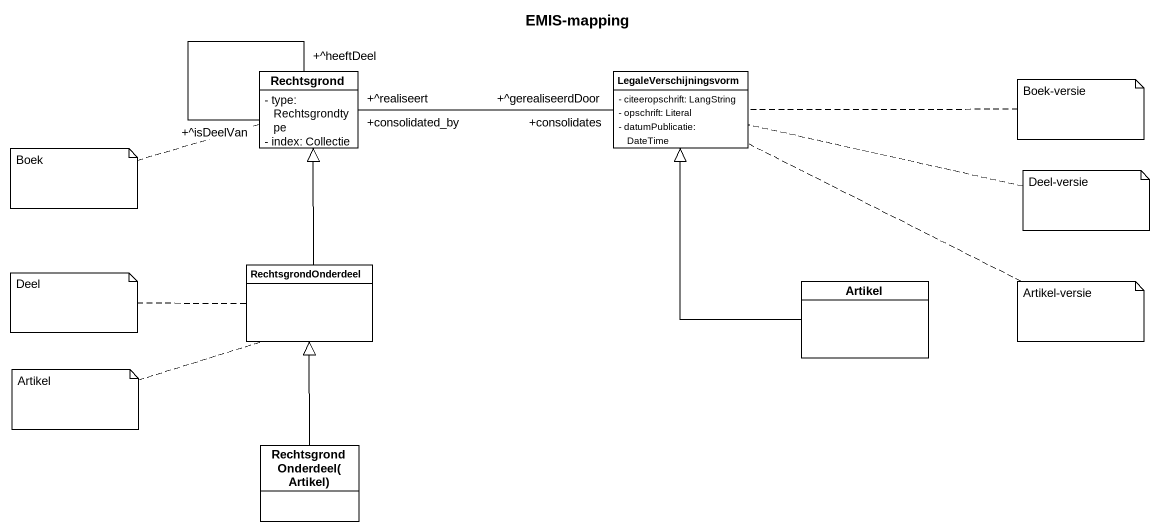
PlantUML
@startuml
title EMIS-mapping
hide circle
hide empty members
skinparam classAttributeIconSize 0
class Rechtsgrond {
  - type: Rechtsgrondtype
  - index: Collectie
}
class LegaleVerschijningsvorm {
  - citeeropschrift: LangString
  - opschrift: Literal
  - datumPublicatie: DateTime
}
class RechtsgrondOnderdeel
class Artikel
class "RechtsgrondOnderdeel(Artikel)" as RechtsgrondOnderdeel_Artikel
Rechtsgrond "+^heeftDeel" -- "+^isDeelVan" Rechtsgrond
Rechtsgrond "+^realiseert" -right- "+^gerealiseerdDoor" LegaleVerschijningsvorm
Rechtsgrond "+consolidated_by" -right- "+consolidates" LegaleVerschijningsvorm
RechtsgrondOnderdeel -up-|> Rechtsgrond
Artikel -up-|> LegaleVerschijningsvorm
RechtsgrondOnderdeel_Artikel -up-|> RechtsgrondOnderdeel
note right of LegaleVerschijningsvorm : Boek-versie
note left of Rechtsgrond : Boek
note right of LegaleVerschijningsvorm : Deel-versie
note left of RechtsgrondOnderdeel : Deel
note right of LegaleVerschijningsvorm : Artikel-versie
note left of RechtsgrondOnderdeel : Artikel
@enduml
